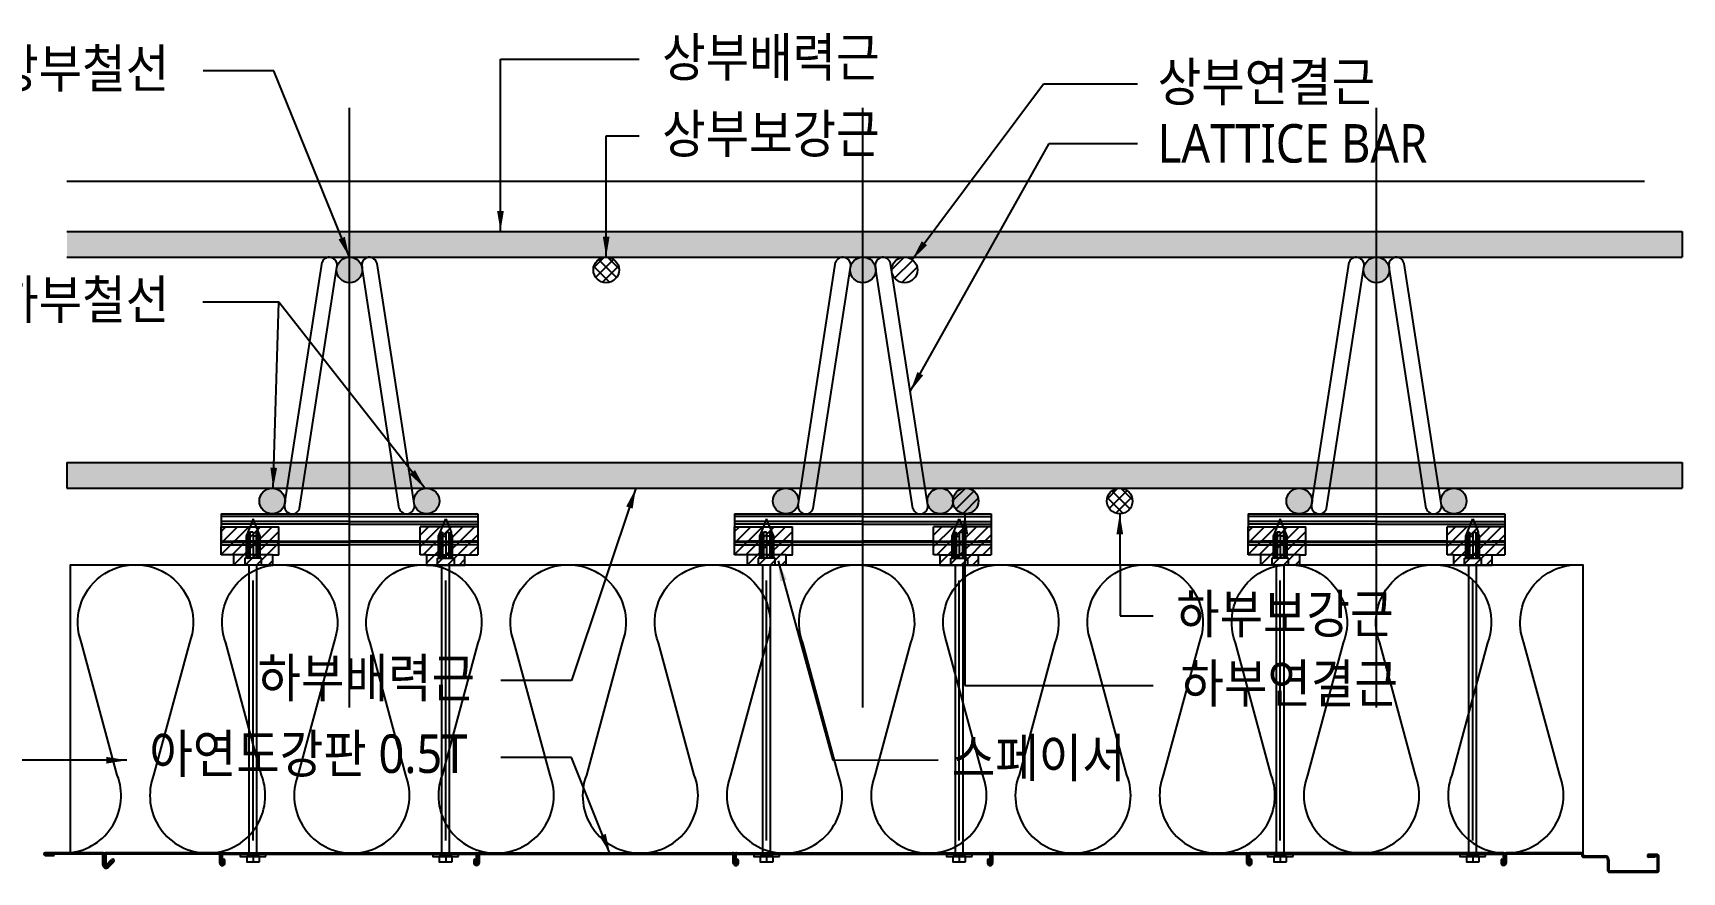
# Model space of a CAD drawing. Extents: x 10983 to 44623, y -18406 to 11294.
# Drawn here: x 12561 to 13974, y 2994 to 3713 of the extents above; entities that cross this region are included whole.
import ezdxf

# ---------------------------------------------------------------- set-up
doc = ezdxf.new("R2010")
doc.units = 0
doc.header["$LTSCALE"] = 100
doc.header["$MEASUREMENT"] = 0
doc.linetypes.add('CEN', pattern=[62, 60, -1, 0, -1])
doc.layers.get('0').update_dxf_attribs({"linetype": 'CONTINUOUS'})
for name, color, linetype in [('D-TEX3', 9, 'CONTINUOUS'), ('DECK-CEN', 1, 'CEN'), ('DECK-LATTICE', 7, 'CONTINUOUS'), ('DECK-MAIN BAR', 2, 'CONTINUOUS'), ('E2', 7, 'CONTINUOUS'), ('INSUL', 8, 'CONTINUOUS'), ('TG-DIM', 7, 'CONTINUOUS'), ('스페이서', 9, 'CONTINUOUS'), ('이름', 7, 'CONTINUOUS')]:
    doc.layers.add(name, color=color, linetype=linetype)
doc.styles.add('H', font='malgun.ttf', dxfattribs={"width": 0.9})
doc.styles.add('SY Panel', font='malgun.ttf')
doc.dimstyles.new('SY-SHAPE DIM', dxfattribs={"dimscale": 2.5, "dimtxt": 12, "dimasz": 7, "dimexe": 3, "dimexo": 3, "dimgap": 1.5, "dimtad": 1, "dimdec": 0, "dimlunit": 6, "dimtxsty": 'SY Panel', "dimcen": 2.5, "dimclrt": 4, "dimadec": 0, "dimazin": 0, "dimtfac": 1, "dimtdec": 0, "dimtix": 1, "dimtmove": 0, "dimatfit": 3, "dimfxl": 1, "dimarcsym": 0})

# ---------------------------------------------------------------- blocks, each defined once
blk = doc.blocks.new('TERA -INF')
at = {"layer": 'DECK-LATTICE', "true_color": 0xc7c8ca}
h = blk.add_hatch(color=9, dxfattribs=at)
h.dxf.hatch_style = 1
h.paths.add_polyline_path([(1090.50678, 3833.37185), (1090.50678, 3811.37185), (2474.3069, 3811.37185), (2474.3069, 3833.37185)])
h = blk.add_hatch(color=9, dxfattribs=at)
h.dxf.hatch_style = 1
h.paths.add_polyline_path([(2474.3069, 3635.35988), (2262.473, 3635.35988), (2265.87043, 3613.35988), (2474.3069, 3613.35988)])
h.paths.add_polyline_path([(2249.11752, 3635.35988), (2175.89615, 3635.35988), (2172.49855, 3613.35988), (2252.51514, 3613.35988)])
h.paths.add_polyline_path([(2162.54092, 3635.35988), (1822.473, 3635.35988), (1825.87043, 3613.35988), (2159.1434, 3613.35988)])
h.paths.add_polyline_path([(2175.89615, 3635.35988), (2162.54092, 3635.35988), (2159.1434, 3613.35988), (2172.49855, 3613.35988)])
h.paths.add_polyline_path([(2262.473, 3635.35988), (2249.11752, 3635.35988), (2252.51514, 3613.35988), (2265.87043, 3613.35988)])
h.paths.add_polyline_path([(1822.473, 3635.35988), (1809.11752, 3635.35988), (1812.51514, 3613.35988), (1825.87043, 3613.35988)])
h.paths.add_polyline_path([(1809.11752, 3635.35988), (1735.89615, 3635.35988), (1732.49855, 3613.35988), (1812.51514, 3613.35988)])
h.paths.add_polyline_path([(1735.89615, 3635.35988), (1722.54092, 3635.35988), (1719.1434, 3613.35988), (1732.49855, 3613.35988)])
h.paths.add_polyline_path([(1722.54092, 3635.35988), (1382.473, 3635.35988), (1385.87043, 3613.35988), (1719.1434, 3613.35988)])
h.paths.add_polyline_path([(1382.473, 3635.35988), (1369.11752, 3635.35988), (1372.51514, 3613.35988), (1385.87043, 3613.35988)])
h.paths.add_polyline_path([(1369.11752, 3635.35988), (1295.89615, 3635.35988), (1292.49855, 3613.35988), (1372.51514, 3613.35988)])
h.paths.add_polyline_path([(1295.89615, 3635.35988), (1282.54092, 3635.35988), (1279.1434, 3613.35988), (1292.49855, 3613.35988)])
h.paths.add_polyline_path([(1282.54092, 3635.35988), (1090.50678, 3635.35988), (1090.50678, 3613.35988), (1279.1434, 3613.35988)])
at = {"layer": 'DECK-MAIN BAR'}
h = blk.add_hatch(color=166, dxfattribs=at)
h.dxf.hatch_style = 1
h.paths.add_polyline_path([(1343.50685, 3800.35987, 1), (1321.50685, 3800.35987, 1)])
h.paths.add_polyline_path([(1783.50685, 3800.35987, 1), (1761.50685, 3800.35987, 1)])
h.paths.add_polyline_path([(2223.50685, 3800.35987, 1), (2201.50685, 3800.35987, 1)])
h = blk.add_hatch(dxfattribs=at)
h.set_pattern_fill('ANSI37', color=166, scale=2.2)
h.set_pattern_definition([(45, (-9341.8025, 1408.5886), (-4.939141, 4.939141), []), (135, (-9341.8025, 1408.5886), (-4.939141, -4.939141), [])])
h.paths.add_polyline_path([(1563.50683, 3800.37185, 1), (1541.50683, 3800.37185, 1)])
h = blk.add_hatch(dxfattribs=at)
h.set_pattern_fill('ANSI31', color=166, scale=2.2)
h.set_pattern_definition([(45, (-9341.8025, 1408.5886), (-4.939141, 4.939141), [])])
h.paths.add_polyline_path([(1819.11779, 3800.39151, 0.3968029019), (1808.77528, 3811.37185), (1807.4603, 3811.37185, 0.3968029019), (1797.11779, 3800.39151, 1)])
h = blk.add_hatch(color=14, dxfattribs=at)
h.dxf.hatch_style = 1
h.paths.add_polyline_path([(1277.33438, 3602.35988, 1), (1255.33438, 3602.35988, 1)])
h.paths.add_polyline_path([(1409.67939, 3602.35988, 1), (1387.67939, 3602.35988, 1)])
h.paths.add_polyline_path([(1717.33439, 3602.35988, 1), (1695.33439, 3602.35988, 1)])
h.paths.add_polyline_path([(1871.55204, 3602.47063, -0.9480009139), (1849.61465, 3601.29862, -0.9471476472), (1827.67939, 3602.4903, -0.9480009139), (1849.61678, 3603.66231, -0.9471476472)])
h.paths.add_polyline_path([(2157.33438, 3602.35988, 1), (2135.33438, 3602.35988, 1)])
h.paths.add_polyline_path([(2289.67939, 3602.35988, 1), (2267.67939, 3602.35988, 1)])
h = blk.add_hatch(dxfattribs=at)
h.set_pattern_fill('ANSI31', color=14, scale=2.2)
h.set_pattern_definition([(45, (-9289.368, 1210.668), (-4.939141, 4.939141), [])])
h.paths.add_polyline_path([(1871.55204, 3602.47063, 0.3968029019), (1861.20953, 3613.45096), (1859.89455, 3613.45096, 0.3968029019), (1849.55204, 3602.47063, 1)])
h = blk.add_hatch(dxfattribs=at)
h.set_pattern_fill('ANSI37', color=14, scale=2.2)
h.set_pattern_definition([(45, (-8901.8025, 1210.577), (-4.939141, 4.939141), []), (135, (-8901.8025, 1210.577), (-4.939141, -4.939141), [])])
h.paths.add_polyline_path([(2003.50684, 3602.35988, 1), (1981.50684, 3602.35988, 1)])
at = {"layer": '스페이서'}
h = blk.add_hatch(dxfattribs=at)
h.set_pattern_fill('ANSI31', color=256, scale=2.2)
h.set_pattern_definition([(45, (-1000.25, 4301.746), (-4.93914, 4.93914), [])])
h.paths.add_polyline_path([(1222.50685, 3580.35988), (1272.00685, 3580.35988), (1272.00685, 3556.15988), (1222.50685, 3556.15988)])
h.paths.add_polyline_path([(1233.50685, 3556.15988), (1266.50685, 3556.15988), (1266.50685, 3547.35988), (1233.50685, 3547.35988)])
h = blk.add_hatch(dxfattribs=at)
h.set_pattern_fill('ANSI31', color=256, scale=2.2)
h.set_pattern_definition([(45, (-1162.621, 4301.746), (-4.93914, 4.93914), [])])
h.paths.add_polyline_path([(1442.50685, 3580.35988), (1393.00685, 3580.35988), (1393.00685, 3556.15988), (1442.50685, 3556.15988)])
h.paths.add_polyline_path([(1431.50685, 3556.15988), (1398.50685, 3556.15988), (1398.50685, 3547.35988), (1431.50685, 3547.35988)])
h = blk.add_hatch(dxfattribs=at)
h.set_pattern_fill('ANSI31', color=256, scale=2.2)
h.set_pattern_definition([(45, (-560.25, 4301.746), (-4.93914, 4.93914), [])])
h.paths.add_polyline_path([(1662.50685, 3580.35988), (1712.00685, 3580.35988), (1712.00685, 3556.15988), (1662.50685, 3556.15988)])
h.paths.add_polyline_path([(1673.50685, 3556.15988), (1706.50685, 3556.15988), (1706.50685, 3547.35988), (1673.50685, 3547.35988)])
h = blk.add_hatch(dxfattribs=at)
h.set_pattern_fill('ANSI31', color=256, scale=2.2)
h.set_pattern_definition([(45, (-722.621, 4301.746), (-4.93914, 4.93914), [])])
h.paths.add_polyline_path([(1882.50685, 3580.35988), (1833.00685, 3580.35988), (1833.00685, 3556.15988), (1882.50685, 3556.15988)])
h.paths.add_polyline_path([(1871.50685, 3556.15988), (1838.50685, 3556.15988), (1838.50685, 3547.35988), (1871.50685, 3547.35988)])
h = blk.add_hatch(dxfattribs=at)
h.set_pattern_fill('ANSI31', color=256, scale=2.2)
h.set_pattern_definition([(45, (-120.25, 4301.746), (-4.93914, 4.93914), [])])
h.paths.add_polyline_path([(2102.50685, 3580.35988), (2152.00685, 3580.35988), (2152.00685, 3556.15988), (2102.50685, 3556.15988)])
h.paths.add_polyline_path([(2113.50685, 3556.15988), (2146.50685, 3556.15988), (2146.50685, 3547.35988), (2113.50685, 3547.35988)])
h = blk.add_hatch(dxfattribs=at)
h.set_pattern_fill('ANSI31', color=256, scale=2.2)
h.set_pattern_definition([(45, (-282.621, 4301.746), (-4.93914, 4.93914), [])])
h.paths.add_polyline_path([(2322.50685, 3580.35988), (2273.00685, 3580.35988), (2273.00685, 3556.15988), (2322.50685, 3556.15988)])
h.paths.add_polyline_path([(2311.50685, 3556.15988), (2278.50685, 3556.15988), (2278.50685, 3547.35988), (2311.50685, 3547.35988)])
for p, q in [((1090.50678, 3876.25988), (2442.07697, 3876.25988)), ((1121.08683, 3301.00997), (1071.80678, 3301.00997)), ((1071.80678, 3298.80998), (1079.50682, 3298.80998)), ((1071.80729, 3299.90996), (1079.50732, 3299.90996)), ((1079.50682, 3298.80998), (1079.50682, 3299.90996)), ((1121.08683, 3299.90996), (1079.50682, 3299.90996)), ((1121.30678, 3290.35884), (1121.30678, 3299.68996)), ((1122.40681, 3290.35884), (1122.40681, 3299.68996)), ((1122.62686, 3299.68996), (1122.62686, 3290.66998)), ((1123.72679, 3299.68996), (1123.72679, 3290.66998)), ((1220.85685, 3301.00997), (1123.94684, 3301.00997)), ((1220.85685, 3299.90996), (1123.94684, 3299.90996)), ((1124.10233, 3290.51441), (1128.71134, 3295.12336)), ((1124.8802, 3289.73659), (1129.48911, 3294.34554)), ((1125.0358, 3289.26991), (1129.80029, 3294.0344)), ((1125.81357, 3288.49209), (1130.57806, 3293.25659)), ((1221.40681, 3292.20998), (1221.40681, 3299.35997)), ((1222.50685, 3292.20998), (1222.50685, 3299.35997)), ((1223.60678, 3299.35997), (1223.60678, 3294.40997)), ((1223.60678, 3292.20998), (1223.60678, 3294.40997)), ((1224.15685, 3301.00997), (1440.85681, 3301.00997)), ((1224.15685, 3299.90996), (1440.85681, 3299.90996)), ((1224.70681, 3292.20998), (1224.70681, 3294.40997)), ((1225.80685, 3292.20998), (1225.80685, 3294.40997)), ((1439.20681, 3294.40994), (1439.20681, 3292.20998)), ((1440.30685, 3294.40994), (1440.30685, 3292.20998)), ((1441.40678, 3294.40997), (1441.40678, 3299.35997)), ((1441.40678, 3294.40994), (1441.40678, 3292.20998)), ((1442.50681, 3292.20998), (1442.50681, 3299.35997)), ((1443.60685, 3299.35997), (1443.60685, 3292.20998)), ((1444.15681, 3301.00997), (1660.85688, 3301.00997)), ((1444.15681, 3299.90996), (1660.85688, 3299.90996)), ((1661.40685, 3292.20998), (1661.40685, 3299.35997)), ((1662.50688, 3292.20998), (1662.50688, 3299.35997)), ((1663.60681, 3299.35997), (1663.60681, 3294.40997)), ((1663.60681, 3292.20998), (1663.60681, 3294.40997)), ((1664.15688, 3301.00997), (1880.85684, 3301.00997)), ((1664.15688, 3299.90996), (1880.85684, 3299.90996)), ((1664.70685, 3292.20998), (1664.70685, 3294.40997)), ((1665.80688, 3292.20998), (1665.80688, 3294.40997)), ((1879.20684, 3294.40997), (1879.20684, 3292.20998)), ((1880.30683, 3294.40997), (1880.30683, 3292.20998)), ((1881.40681, 3294.40997), (1881.40681, 3299.35997)), ((1881.40681, 3294.40997), (1881.40681, 3292.20998)), ((1882.50684, 3292.20998), (1882.50684, 3299.35997)), ((1883.60683, 3299.35997), (1883.60683, 3292.20998)), ((1884.15684, 3301.00997), (2100.85686, 3301.00997)), ((1884.15684, 3299.90996), (2100.85686, 3299.90996)), ((2101.40683, 3292.20998), (2101.40683, 3299.35997)), ((2102.50686, 3292.20998), (2102.50686, 3299.35997)), ((2103.60684, 3299.35997), (2103.60684, 3294.40997)), ((2103.60684, 3292.20998), (2103.60684, 3294.40997)), ((2320.85685, 3301.00997), (2104.15686, 3301.00997)), ((2104.15686, 3299.90996), (2320.85685, 3299.90996)), ((2104.70683, 3292.20998), (2104.70683, 3294.40997)), ((2105.80686, 3292.20998), (2105.80686, 3294.40997)), ((2319.20685, 3294.40997), (2319.20685, 3292.20998)), ((2320.30683, 3294.40997), (2320.30683, 3292.20998)), ((2321.40684, 3294.40997), (2321.40684, 3299.35997)), ((2321.40684, 3294.40997), (2321.40684, 3292.20998)), ((2322.50685, 3292.20998), (2322.50685, 3299.35997)), ((2323.60683, 3299.35997), (2323.60683, 3292.20998)), ((2388.2869, 3301.00997), (2324.15685, 3301.00997)), ((2388.28731, 3299.90996), (2324.15685, 3299.90996)), ((2388.50685, 3299.68996), (2388.50685, 3298.58998)), ((2389.60686, 3299.68996), (2389.60686, 3298.58998)), ((2389.8268, 3298.36996), (2408.30685, 3298.36996)), ((2389.8268, 3297.26998), (2408.30685, 3297.26998)), ((2410.50684, 3295.06996), (2410.50684, 3285.82998)), ((2411.60685, 3295.06996), (2411.60685, 3285.82998)), ((2453.18691, 3299.46997), (2445.70684, 3299.46997)), ((2451.20685, 3298.36996), (2445.70684, 3298.36996)), ((2451.20685, 3297.26998), (2445.70684, 3297.26998)), ((2451.20685, 3298.36996), (2451.20685, 3297.26998)), ((2453.18691, 3298.36996), (2451.20685, 3298.36996)), ((2453.40685, 3285.82998), (2453.40685, 3298.14996)), ((2454.50685, 3285.82998), (2454.50685, 3298.14996)), ((2411.8268, 3285.60998), (2453.18691, 3285.60998)), ((2411.8268, 3284.50997), (2453.18691, 3284.50997))]:
    blk.add_line(p, q)
at = {"linetype": 'ByBlock'}
for p, q in [((1246.70685, 3299.90996), (1246.70685, 3547.35988)), ((1253.30685, 3299.90996), (1253.30685, 3547.35988)), ((1411.70685, 3299.90996), (1411.70685, 3547.35988)), ((1418.30685, 3299.90996), (1418.30685, 3547.35988)), ((1686.70685, 3299.90996), (1686.70685, 3547.35988)), ((1693.30685, 3299.90996), (1693.30685, 3547.35988)), ((1851.70685, 3299.90996), (1851.70685, 3547.35988)), ((1858.30685, 3299.90996), (1858.30685, 3547.35988)), ((2126.70685, 3299.90996), (2126.70685, 3547.35988)), ((2133.30685, 3299.90996), (2133.30685, 3547.35988)), ((2291.70685, 3299.90996), (2291.70685, 3547.35988)), ((2298.30685, 3299.90996), (2298.30685, 3547.35988)), ((1246.70685, 3301.00996), (1246.70685, 3534.15988)), ((1253.30685, 3301.00996), (1253.30685, 3534.15988)), ((1411.70685, 3301.00996), (1411.70685, 3534.15988)), ((1418.30685, 3301.00996), (1418.30685, 3534.15988)), ((1686.70685, 3301.00996), (1686.70685, 3534.15988)), ((1693.30685, 3301.00996), (1693.30685, 3534.15988)), ((1851.70685, 3301.00996), (1851.70685, 3534.15988)), ((1858.30685, 3301.00996), (1858.30685, 3534.15988)), ((2126.70685, 3301.00996), (2126.70685, 3534.15988)), ((2133.30685, 3301.00996), (2133.30685, 3534.15988)), ((2291.70685, 3301.00996), (2291.70685, 3534.15988)), ((2298.30685, 3301.00996), (2298.30685, 3534.15988))]:
    blk.add_line(p, q, dxfattribs=at)
for centre, radius, start, end in [((1071.80678, 3299.90996), 1.1, 89.9999975, 269.99999567), ((1121.08683, 3299.68996), 0.22, 0.00000501, 89.9999975), ((1121.08683, 3299.68996), 1.32, 359.99999499, 89.9999975), ((1123.94684, 3299.68996), 1.32, 89.9999975, 180), ((1123.94684, 3299.68996), 0.22, 89.9999975, 180), ((1129.6447, 3294.18997), 1.32, 315.00000034, 134.99999875), ((1129.6447, 3294.18997), 0.22, 315.00000034, 134.99999875), ((1220.85685, 3299.35997), 1.65, 0.00000865, 89.9999975), ((1220.85685, 3299.35997), 0.55, 0.00000865, 89.9999975), ((1223.60678, 3292.20998), 2.2, 180, 359.99999499), ((1223.60678, 3292.20998), 1.1, 180, 0.00000865), ((1224.15685, 3299.35997), 1.65, 89.9999975, 180), ((1224.70681, 3294.40997), 1.1, 0.00000501, 180), ((1224.15685, 3299.35997), 0.55, 89.9999975, 180), ((1441.40678, 3292.20998), 2.2, 180, 0.00000501), ((1440.30685, 3294.40997), 1.1, 0.00000501, 180), ((1441.40678, 3292.20998), 1.1, 180.00001002, 0.00000865), ((1440.85681, 3299.35997), 1.65, 0.00000865, 89.9999975), ((1440.85681, 3299.35997), 0.55, 0.00000865, 89.9999975), ((1444.15681, 3299.35997), 1.65, 89.9999975, 180), ((1444.15681, 3299.35997), 0.55, 89.9999975, 180), ((1660.85688, 3299.35997), 1.65, 0.00000865, 89.9999975), ((1660.85688, 3299.35997), 0.55, 0.00000865, 89.9999975), ((1663.60681, 3292.20998), 2.2, 180, 359.99999499), ((1663.60681, 3292.20998), 1.1, 180, 0.00000865), ((1664.15688, 3299.35997), 1.65, 89.9999975, 180), ((1664.70685, 3294.40997), 1.1, 359.99999499, 180), ((1664.15688, 3299.35997), 0.55, 89.9999975, 180), ((1881.40681, 3292.20998), 2.2, 180, 359.99999499), ((1880.30683, 3294.40997), 1.1, 359.99999499, 180), ((1881.40681, 3292.20998), 1.1, 180.00001002, 0.00000865), ((1880.85684, 3299.35997), 1.65, 0.00000865, 89.9999975), ((1880.85684, 3299.35997), 0.55, 0.00000865, 89.9999975), ((1884.15684, 3299.35997), 1.65, 89.9999975, 180), ((1884.15684, 3299.35997), 0.55, 89.9999975, 180), ((2100.85686, 3299.35997), 1.65, 0.00000865, 89.9999975), ((2100.85686, 3299.35997), 0.55, 0.00000501, 89.9999975), ((2103.60684, 3292.20998), 2.2, 180, 0.00000501), ((2103.60684, 3292.20998), 1.1, 180, 0.00000865), ((2104.15686, 3299.35997), 1.65, 89.9999975, 180), ((2104.70683, 3294.40997), 1.1, 0.00000501, 180), ((2104.15686, 3299.35997), 0.55, 89.9999975, 180), ((2320.30683, 3294.40997), 1.1, 359.99999499, 180), ((2321.40684, 3292.20998), 2.2, 180, 0.00000501), ((2321.40684, 3292.20998), 1.1, 180, 0.00000865), ((2320.85685, 3299.35997), 1.65, 0.00000865, 89.9999975), ((2320.85685, 3299.35997), 0.55, 0.00000865, 89.9999975), ((2324.15685, 3299.35997), 1.65, 89.9999975, 180), ((2324.15685, 3299.35997), 0.55, 89.9999975, 180), ((2388.2869, 3299.68996), 1.32, 0.00000501, 89.9999975), ((2388.2869, 3299.68996), 0.22, 0.00000501, 89.9999975), ((2389.8268, 3298.58998), 1.32, 180, 270.0000025), ((2389.8268, 3298.58998), 0.22, 180, 270.0000025), ((2408.30685, 3295.06996), 3.3, 0.00000501, 89.9999975), ((2408.30685, 3295.06996), 2.2, 0.00000501, 89.9999975), ((2445.70684, 3298.36996), 1.1, 89.9999975, 270.0000025), ((2453.18691, 3298.14996), 1.32, 0.00000501, 89.9999975), ((2453.18691, 3298.14996), 0.22, 0.00000501, 89.9999975), ((1123.94684, 3290.35884), 2.64, 180, 315.00000034), ((1123.94684, 3290.35884), 1.54, 180, 315.00000034), ((1123.94684, 3290.66998), 1.32, 180, 315.00000034), ((1123.94684, 3290.66998), 0.22, 180, 315.00000034), ((2411.8268, 3285.82998), 1.32, 180, 270.0000025), ((2411.8268, 3285.82998), 0.22, 180, 270.0000025), ((2453.18691, 3285.82998), 1.32, 270.0000025, 0.00000501), ((2453.18691, 3285.82998), 0.22, 270.0000025, 0.00000501)]:
    blk.add_arc(centre, radius, start, end)
at = {"layer": 'DECK-CEN', "color": 252, "ltscale": 0.5, "true_color": 0x939598}
for p, q in [((1332.50685, 3425.49201), (1332.50685, 3939.2401)), ((1772.50685, 3425.49201), (1772.50685, 3939.2401)), ((2212.50685, 3425.49201), (2212.50685, 3939.2401))]:
    blk.add_line(p, q, dxfattribs=at)
at = {"layer": 'DECK-CEN', "ltscale": 0.5}
for p, q in [((1250.00685, 3311.45584), (1250.00685, 3534.15988)), ((1415.00685, 3311.45584), (1415.00685, 3534.15988)), ((1690.00685, 3311.45584), (1690.00685, 3534.15988)), ((1855.00685, 3311.45584), (1855.00685, 3534.15988)), ((2130.00685, 3311.45584), (2130.00685, 3534.15988)), ((2295.00685, 3311.45584), (2295.00685, 3534.15988)), ((1250.00685, 3311.45584), (1250.00685, 3532.06042)), ((1415.00685, 3311.45584), (1415.00685, 3532.06042)), ((1690.00685, 3311.45584), (1690.00685, 3532.06042)), ((1855.00685, 3311.45584), (1855.00685, 3532.06042)), ((2130.00685, 3311.45584), (2130.00685, 3532.06042)), ((2295.00685, 3311.45584), (2295.00685, 3532.06042))]:
    blk.add_line(p, q, dxfattribs=at)
at = {"layer": 'DECK-LATTICE'}
for p, q in [((1090.50678, 3833.37185), (2474.3069, 3833.37185)), ((2474.3069, 3833.37185), (2474.3069, 3811.37185)), ((1090.50678, 3811.37185), (2474.3069, 3811.37185)), ((1090.50678, 3635.35988), (2474.3069, 3635.35988)), ((1090.50678, 3635.35988), (1090.50678, 3613.35988)), ((2474.3069, 3635.35988), (2474.3069, 3613.35988)), ((1090.50678, 3613.35988), (2474.3069, 3613.35988))]:
    blk.add_line(p, q, dxfattribs=at)
at = {"layer": 'DECK-LATTICE', "ltscale": 0.5}
for p, q in [((1276.86214, 3598.58804), (1309.06452, 3807.10833)), ((1289.82018, 3596.01706), (1321.98491, 3804.28853)), ((1375.19351, 3596.01713), (1342.99225, 3804.52404)), ((1388.1515, 3598.58882), (1356.13645, 3805.90179)), ((1716.86216, 3598.58814), (1749.06452, 3807.10833)), ((1729.82018, 3596.01702), (1761.98491, 3804.28853)), ((1815.19351, 3596.01713), (1782.99225, 3804.52404)), ((1828.15151, 3598.58872), (1796.13645, 3805.90179)), ((2156.86214, 3598.58804), (2189.06452, 3807.10833)), ((2169.82018, 3596.01706), (2201.98491, 3804.28853)), ((2255.19351, 3596.01713), (2222.99225, 3804.52404)), ((2268.1515, 3598.58882), (2236.13645, 3805.90179))]:
    blk.add_line(p, q, dxfattribs=at)
for centre, radius, start, end in [((1315.27071, 3804.53459), 6.7187, 357.90113202, 157.47602084), ((1349.63614, 3804.52808), 6.64389, 11.93278211, 180.03478731), ((1755.27071, 3804.53459), 6.7187, 357.90113202, 157.47602084), ((1789.63614, 3804.52808), 6.64389, 11.93278211, 180.03478731), ((2195.27071, 3804.53459), 6.7187, 357.90113202, 157.47602084), ((2229.63614, 3804.52808), 6.64389, 11.93278211, 180.03478731), ((1283.48029, 3598.00376), 6.64389, 174.94803384, 342.60142599), ((1381.53342, 3598.00376), 6.64389, 197.39857401, 5.05196616), ((1723.4803, 3598.00376), 6.64389, 174.94803384, 342.60142599), ((1821.53343, 3598.00376), 6.64389, 197.39857401, 5.05196616), ((2163.48029, 3598.00376), 6.64389, 174.94803384, 342.60142599), ((2261.53342, 3598.00376), 6.64389, 197.39857401, 5.05196616)]:
    blk.add_arc(centre, radius, start, end, dxfattribs=at)
at = {"layer": 'DECK-MAIN BAR', "color": 166, "ltscale": 0.5}
for centre in [(1332.50685, 3800.35987), (1772.50685, 3800.35987), (2212.50685, 3800.35987)]:
    blk.add_circle(centre, 11, dxfattribs=at)
at = {"layer": 'DECK-MAIN BAR', "color": 166}
for centre in [(1552.50683, 3800.37185), (1808.11779, 3800.39151)]:
    blk.add_circle(centre, 11, dxfattribs=at)
at = {"layer": 'DECK-MAIN BAR', "color": 14, "ltscale": 0.5}
for centre in [(1266.33438, 3602.35988), (1398.67939, 3602.35988), (1706.33439, 3602.35988), (1838.67939, 3602.4903), (2146.33438, 3602.35988), (2278.67939, 3602.35988)]:
    blk.add_circle(centre, 11, dxfattribs=at)
at = {"layer": 'DECK-MAIN BAR', "color": 14}
for centre in [(1860.55204, 3602.47063), (1992.50684, 3602.35988)]:
    blk.add_circle(centre, 11, dxfattribs=at)
at = {"layer": 'E2', "linetype": 'ByBlock'}
for p, q in [((1250.00685, 3297.70996), (1250.00685, 3293.30996)), ((1250.00685, 3297.70996), (1250.00685, 3293.30996)), ((1415.00685, 3297.70996), (1415.00685, 3293.30996)), ((1415.00685, 3297.70996), (1415.00685, 3293.30996)), ((1690.00685, 3297.70996), (1690.00685, 3293.30996)), ((1690.00685, 3297.70996), (1690.00685, 3293.30996)), ((1855.00685, 3297.70996), (1855.00685, 3293.30996)), ((1855.00685, 3297.70996), (1855.00685, 3293.30996)), ((2130.00685, 3297.70996), (2130.00685, 3293.30996)), ((2130.00685, 3297.70996), (2130.00685, 3293.30996)), ((2295.00685, 3297.70996), (2295.00685, 3293.30996)), ((2295.00685, 3297.70996), (2295.00685, 3293.30996))]:
    blk.add_line(p, q, dxfattribs=at)
for points in [[(1261.00685, 3297.70996), (1261.00685, 3299.90996), (1239.00685, 3299.90996), (1239.00685, 3297.70996)], [(1261.00685, 3297.70996), (1261.00685, 3299.90996), (1239.00685, 3299.90996), (1239.00685, 3297.70996)], [(1255.50685, 3293.30996), (1255.50685, 3297.70996), (1244.50685, 3297.70996), (1244.50685, 3293.30996)], [(1255.50685, 3293.30996), (1255.50685, 3297.70996), (1244.50685, 3297.70996), (1244.50685, 3293.30996)], [(1426.00685, 3297.70996), (1426.00685, 3299.90996), (1404.00685, 3299.90996), (1404.00685, 3297.70996)], [(1426.00685, 3297.70996), (1426.00685, 3299.90996), (1404.00685, 3299.90996), (1404.00685, 3297.70996)], [(1420.50685, 3293.30996), (1420.50685, 3297.70996), (1409.50685, 3297.70996), (1409.50685, 3293.30996)], [(1420.50685, 3293.30996), (1420.50685, 3297.70996), (1409.50685, 3297.70996), (1409.50685, 3293.30996)], [(1701.00685, 3297.70996), (1701.00685, 3299.90996), (1679.00685, 3299.90996), (1679.00685, 3297.70996)], [(1701.00685, 3297.70996), (1701.00685, 3299.90996), (1679.00685, 3299.90996), (1679.00685, 3297.70996)], [(1695.50685, 3293.30996), (1695.50685, 3297.70996), (1684.50685, 3297.70996), (1684.50685, 3293.30996)], [(1695.50685, 3293.30996), (1695.50685, 3297.70996), (1684.50685, 3297.70996), (1684.50685, 3293.30996)], [(1866.00685, 3297.70996), (1866.00685, 3299.90996), (1844.00685, 3299.90996), (1844.00685, 3297.70996)], [(1866.00685, 3297.70996), (1866.00685, 3299.90996), (1844.00685, 3299.90996), (1844.00685, 3297.70996)], [(1860.50685, 3293.30996), (1860.50685, 3297.70996), (1849.50685, 3297.70996), (1849.50685, 3293.30996)], [(1860.50685, 3293.30996), (1860.50685, 3297.70996), (1849.50685, 3297.70996), (1849.50685, 3293.30996)], [(2141.00685, 3297.70996), (2141.00685, 3299.90996), (2119.00685, 3299.90996), (2119.00685, 3297.70996)], [(2141.00685, 3297.70996), (2141.00685, 3299.90996), (2119.00685, 3299.90996), (2119.00685, 3297.70996)], [(2135.50685, 3293.30996), (2135.50685, 3297.70996), (2124.50685, 3297.70996), (2124.50685, 3293.30996)], [(2135.50685, 3293.30996), (2135.50685, 3297.70996), (2124.50685, 3297.70996), (2124.50685, 3293.30996)], [(2306.00685, 3297.70996), (2306.00685, 3299.90996), (2284.00685, 3299.90996), (2284.00685, 3297.70996)], [(2306.00685, 3297.70996), (2306.00685, 3299.90996), (2284.00685, 3299.90996), (2284.00685, 3297.70996)], [(2300.50685, 3293.30996), (2300.50685, 3297.70996), (2289.50685, 3297.70996), (2289.50685, 3293.30996)], [(2300.50685, 3293.30996), (2300.50685, 3297.70996), (2289.50685, 3297.70996), (2289.50685, 3293.30996)]]:
    blk.add_lwpolyline(points, close=True, dxfattribs=at)
at = {"layer": 'INSUL'}
blk.add_lwpolyline([(1093.32017, 3301.00997, 0.4871714416), (1133.62233, 3367.63764), (1102.97283, 3480.84305, -1.449197861), (1195.41568, 3480.84305), (1164.76618, 3367.63764, 0.5248556558), (1210.9876, 3300.65365, 0.5248556558), (1257.20902, 3367.63764), (1226.55953, 3480.84305, -1.449197861), (1319.00237, 3480.84305), (1288.35287, 3367.63764, 0.5248556558), (1334.57429, 3300.65365, 0.5248556558), (1380.79572, 3367.63764), (1350.14622, 3480.84305, -1.449197861), (1442.58906, 3480.84305), (1411.93956, 3367.63764, 0.5248556558), (1458.16098, 3300.65365, 0.5248556558), (1504.38241, 3367.63764), (1473.73291, 3480.84305, -1.449197861), (1566.17575, 3480.84305), (1535.52625, 3367.63764, 0.5248556558), (1581.74767, 3300.65365, 0.5248556558), (1627.9691, 3367.63764), (1597.3196, 3480.84305, -1.449197861), (1689.76244, 3480.84305), (1659.11294, 3367.63764, 0.5248556558), (1705.33436, 3300.65365, 0.5248556558), (1751.55579, 3367.63764), (1720.90629, 3480.84305, -1.449197861), (1813.34913, 3480.84305), (1782.69963, 3367.63764, 0.5248556558), (1828.92106, 3300.65365, 0.5248556558), (1875.14248, 3367.63764), (1844.49298, 3480.84305, -1.449197861), (1936.93582, 3480.84305), (1906.28632, 3367.63764, 0.5248556558), (1952.50775, 3300.65365, 0.5248556558), (1998.72917, 3367.63764), (1968.07967, 3480.84305, -1.449197861), (2060.52251, 3480.84305), (2029.87301, 3367.63764, 0.5248556558), (2076.09444, 3300.65365, 0.5248556558), (2122.31586, 3367.63764), (2091.66636, 3480.84305, -1.449197861), (2184.1092, 3480.84305), (2153.4597, 3367.63764, 0.5248556558), (2199.68113, 3300.65365, 0.5248556558), (2245.90255, 3367.63764), (2215.25305, 3480.84305, -1.449197861), (2307.69589, 3480.84305), (2277.0464, 3367.63764, 0.5248556558), (2323.26782, 3300.65365, 0.5248556558), (2369.48924, 3367.63764), (2338.83974, 3480.84305, -0.5546587595), (2389.60686, 3547.61761, -0.5546587595)], format="xyb", dxfattribs=at)
blk.add_lwpolyline([(1093.32017, 3301.00997), (2389.60686, 3301.00997), (2389.60686, 3547.35988), (1093.32017, 3547.35988)], close=True, dxfattribs=at)
at = {"layer": '스페이서'}
for p, q in [((1222.50685, 3591.35988), (1222.50685, 3564.95988)), ((1222.50685, 3591.35988), (1442.50685, 3591.35988)), ((1332.50685, 3589.15988), (1222.50685, 3589.15988)), ((1332.50685, 3589.15988), (1442.50685, 3589.15988)), ((1442.50685, 3591.35988), (1442.50685, 3556.15988)), ((1662.50685, 3591.35987), (1662.50685, 3564.95988)), ((1662.50685, 3591.35987), (1882.50685, 3591.35987)), ((1772.50685, 3589.15988), (1662.50685, 3589.15988)), ((1772.50685, 3589.15988), (1882.50685, 3589.15988)), ((1882.50685, 3591.35987), (1882.50685, 3556.15988)), ((2102.50685, 3591.35988), (2102.50685, 3564.95988)), ((2102.50685, 3591.35988), (2322.50685, 3591.35988)), ((2212.50685, 3589.15988), (2102.50685, 3589.15988)), ((2212.50685, 3589.15988), (2322.50685, 3589.15988)), ((2322.50685, 3591.35988), (2322.50685, 3556.15988)), ((1332.50685, 3584.75988), (1222.50685, 3584.75988)), ((1332.50685, 3582.55988), (1222.50685, 3582.55988)), ((1222.50685, 3580.35988), (1272.00685, 3580.35988)), ((1222.50685, 3556.15988), (1222.50685, 3580.35988)), ((1244.25296, 3572.35389), (1245.61297, 3575.80622)), ((1250.00685, 3586.95988), (1245.38685, 3575.80622)), ((1245.38685, 3575.80622), (1245.38685, 3553.29988)), ((1245.38685, 3575.80622), (1245.61297, 3575.80622)), ((1245.61297, 3575.80622), (1245.61297, 3553.29988)), ((1247.29129, 3575.80622), (1246.45075, 3572.35389)), ((1250.00685, 3575.80622), (1247.29129, 3575.80622)), ((1247.29129, 3575.80622), (1247.29129, 3553.29988)), ((1256.05685, 3572.35389), (1250.00685, 3586.95988)), ((1250.00685, 3575.80622), (1250.00685, 3553.29988)), ((1254.40074, 3575.80622), (1252.72242, 3575.80622)), ((1252.72242, 3575.80622), (1252.72242, 3553.29988)), ((1252.72242, 3575.80622), (1253.56296, 3572.35389)), ((1255.76075, 3572.35389), (1254.40074, 3575.80622)), ((1254.40074, 3575.80622), (1254.40074, 3553.29988)), ((1272.00685, 3579.06307), (1272.00685, 3580.35988)), ((1272.00685, 3556.15988), (1272.00685, 3579.06308)), ((1332.50685, 3584.75988), (1442.50685, 3584.75988)), ((1332.50685, 3582.55988), (1442.50685, 3582.55988)), ((1442.50685, 3580.35988), (1393.00685, 3580.35988)), ((1393.00685, 3579.06307), (1393.00685, 3580.35988)), ((1393.00685, 3556.15988), (1393.00685, 3579.06308)), ((1408.95685, 3572.35389), (1415.00685, 3586.95988)), ((1409.25296, 3572.35389), (1410.61297, 3575.80622)), ((1410.61297, 3575.80622), (1412.29129, 3575.80622)), ((1410.61297, 3575.80622), (1410.61297, 3553.29988)), ((1412.29129, 3575.80622), (1411.45075, 3572.35389)), ((1412.29129, 3575.80622), (1412.29129, 3553.29988)), ((1415.00685, 3586.95988), (1419.62685, 3575.80622)), ((1415.00685, 3575.80622), (1417.72242, 3575.80622)), ((1415.00685, 3575.80622), (1415.00685, 3553.29988)), ((1417.72242, 3575.80622), (1418.56296, 3572.35389)), ((1417.72242, 3575.80622), (1417.72242, 3553.29988)), ((1419.62685, 3575.80622), (1419.40074, 3575.80622)), ((1419.40074, 3575.80622), (1419.40074, 3553.29988)), ((1420.76075, 3572.35389), (1419.40074, 3575.80622)), ((1419.62685, 3575.80622), (1419.62685, 3553.29988)), ((1772.50685, 3584.75987), (1662.50685, 3584.75987)), ((1772.50685, 3582.55987), (1662.50685, 3582.55987)), ((1662.50685, 3580.35988), (1712.00685, 3580.35988)), ((1662.50685, 3556.15988), (1662.50685, 3580.35988)), ((1684.25296, 3572.35389), (1685.61297, 3575.80621)), ((1690.00685, 3586.95988), (1685.38685, 3575.80621)), ((1685.38685, 3575.80621), (1685.38685, 3553.29988)), ((1685.38685, 3575.80621), (1685.61297, 3575.80621)), ((1685.61297, 3575.80621), (1685.61297, 3553.29988)), ((1687.29129, 3575.80621), (1686.45075, 3572.35389)), ((1690.00685, 3575.80621), (1687.29129, 3575.80621)), ((1687.29129, 3575.80621), (1687.29129, 3553.29988)), ((1696.05685, 3572.35389), (1690.00685, 3586.95988)), ((1690.00685, 3575.80621), (1690.00685, 3553.29988)), ((1694.40074, 3575.80621), (1692.72242, 3575.80621)), ((1692.72242, 3575.80621), (1692.72242, 3553.29988)), ((1692.72242, 3575.80621), (1693.56296, 3572.35389)), ((1695.76075, 3572.35389), (1694.40074, 3575.80621)), ((1694.40074, 3575.80621), (1694.40074, 3553.29988)), ((1712.00685, 3579.06307), (1712.00685, 3580.35988)), ((1712.00685, 3556.15988), (1712.00685, 3579.06308)), ((1772.50685, 3584.75987), (1882.50685, 3584.75987)), ((1772.50685, 3582.55987), (1882.50685, 3582.55987)), ((1882.50685, 3580.35988), (1833.00685, 3580.35988)), ((1833.00685, 3579.06307), (1833.00685, 3580.35988)), ((1833.00685, 3556.15988), (1833.00685, 3579.06308)), ((1848.95685, 3572.35389), (1855.00685, 3586.95988)), ((1849.25296, 3572.35389), (1850.61297, 3575.80621)), ((1850.61297, 3575.80621), (1852.29129, 3575.80621)), ((1850.61297, 3575.80621), (1850.61297, 3553.29988)), ((1852.29129, 3575.80621), (1851.45075, 3572.35389)), ((1852.29129, 3575.80621), (1852.29129, 3553.29988)), ((1855.00685, 3586.95988), (1859.62685, 3575.80621)), ((1855.00685, 3575.80621), (1857.72242, 3575.80621)), ((1855.00685, 3575.80621), (1855.00685, 3553.29988)), ((1857.72242, 3575.80621), (1858.56296, 3572.35389)), ((1857.72242, 3575.80621), (1857.72242, 3553.29988)), ((1859.62685, 3575.80621), (1859.40074, 3575.80621)), ((1859.40074, 3575.80621), (1859.40074, 3553.29988)), ((1860.76075, 3572.35389), (1859.40074, 3575.80621)), ((1859.62685, 3575.80621), (1859.62685, 3553.29988)), ((2212.50685, 3584.75988), (2102.50685, 3584.75988)), ((2212.50685, 3582.55988), (2102.50685, 3582.55988)), ((2102.50685, 3580.35988), (2152.00685, 3580.35988)), ((2102.50685, 3556.15988), (2102.50685, 3580.35988)), ((2124.25296, 3572.35389), (2125.61297, 3575.80622)), ((2130.00685, 3586.95988), (2125.38685, 3575.80622)), ((2125.38685, 3575.80622), (2125.38685, 3553.29988)), ((2125.38685, 3575.80622), (2125.61297, 3575.80622)), ((2125.61297, 3575.80622), (2125.61297, 3553.29988)), ((2127.29129, 3575.80622), (2126.45075, 3572.35389)), ((2130.00685, 3575.80622), (2127.29129, 3575.80622)), ((2127.29129, 3575.80622), (2127.29129, 3553.29988)), ((2136.05685, 3572.35389), (2130.00685, 3586.95988)), ((2130.00685, 3575.80622), (2130.00685, 3553.29988)), ((2134.40074, 3575.80622), (2132.72242, 3575.80622)), ((2132.72242, 3575.80622), (2132.72242, 3553.29988)), ((2132.72242, 3575.80622), (2133.56296, 3572.35389)), ((2135.76075, 3572.35389), (2134.40074, 3575.80622)), ((2134.40074, 3575.80622), (2134.40074, 3553.29988)), ((2152.00685, 3579.06307), (2152.00685, 3580.35988)), ((2152.00685, 3556.15988), (2152.00685, 3579.06308)), ((2212.50685, 3584.75988), (2322.50685, 3584.75988)), ((2212.50685, 3582.55988), (2322.50685, 3582.55988)), ((2322.50685, 3580.35988), (2273.00685, 3580.35988)), ((2273.00685, 3579.06307), (2273.00685, 3580.35988)), ((2273.00685, 3556.15988), (2273.00685, 3579.06308)), ((2288.95685, 3572.35389), (2295.00685, 3586.95988)), ((2289.25296, 3572.35389), (2290.61297, 3575.80622)), ((2290.61297, 3575.80622), (2292.29129, 3575.80622)), ((2290.61297, 3575.80622), (2290.61297, 3553.29988)), ((2292.29129, 3575.80622), (2291.45075, 3572.35389)), ((2292.29129, 3575.80622), (2292.29129, 3553.29988)), ((2295.00685, 3586.95988), (2299.62685, 3575.80622)), ((2295.00685, 3575.80622), (2297.72242, 3575.80622)), ((2295.00685, 3575.80622), (2295.00685, 3553.29988)), ((2297.72242, 3575.80622), (2298.56296, 3572.35389)), ((2297.72242, 3575.80622), (2297.72242, 3553.29988)), ((2299.62685, 3575.80622), (2299.40074, 3575.80622)), ((2299.40074, 3575.80622), (2299.40074, 3553.29988)), ((2300.76075, 3572.35389), (2299.40074, 3575.80622)), ((2299.62685, 3575.80622), (2299.62685, 3553.29988)), ((1222.50685, 3567.90176), (1233.50754, 3567.90176)), ((1222.50685, 3567.1852), (1272.00562, 3567.1852)), ((1222.50685, 3564.95988), (1272.00562, 3564.95988)), ((1272.00685, 3567.90176), (1233.50685, 3567.90176)), ((1245.61293, 3572.35389), (1244.25296, 3572.35389)), ((1244.25296, 3553.29988), (1244.25296, 3572.35389)), ((1246.45075, 3572.35389), (1245.61293, 3572.35389)), ((1246.45075, 3553.29988), (1246.45075, 3572.35389)), ((1252.72239, 3572.35389), (1250.00685, 3572.35389)), ((1253.56296, 3572.35389), (1252.72239, 3572.35389)), ((1253.56296, 3553.29988), (1253.56296, 3572.35389)), ((1255.50685, 3567.15988), (1255.50685, 3564.95988)), ((1256.05685, 3572.35389), (1255.76075, 3572.35389)), ((1255.76075, 3553.29988), (1255.76075, 3572.35389)), ((1256.05685, 3553.29988), (1256.05685, 3572.35389)), ((1272.00685, 3567.90176), (1332.50685, 3567.90176)), ((1272.00685, 3567.1852), (1332.50685, 3567.1852)), ((1272.00685, 3564.95988), (1332.50685, 3564.95988)), ((1393.00685, 3567.90176), (1332.50685, 3567.90176)), ((1393.00685, 3567.1852), (1332.50685, 3567.1852)), ((1393.00685, 3564.95988), (1332.50685, 3564.95988)), ((1393.00685, 3567.90176), (1431.50685, 3567.90176)), ((1442.50685, 3567.1852), (1393.00809, 3567.1852)), ((1442.50685, 3564.95988), (1393.00809, 3564.95988)), ((1408.95685, 3553.29988), (1408.95685, 3572.35389)), ((1408.95685, 3572.35389), (1409.25296, 3572.35389)), ((1409.25296, 3553.29988), (1409.25296, 3572.35389)), ((1409.50685, 3567.15988), (1409.50685, 3564.95988)), ((1411.45075, 3572.35389), (1412.29132, 3572.35389)), ((1411.45075, 3553.29988), (1411.45075, 3572.35389)), ((1412.29132, 3572.35389), (1415.00685, 3572.35389)), ((1418.56296, 3572.35389), (1419.40078, 3572.35389)), ((1418.56296, 3553.29988), (1418.56296, 3572.35389)), ((1419.40078, 3572.35389), (1420.76075, 3572.35389)), ((1420.76075, 3553.29988), (1420.76075, 3572.35389)), ((1442.50685, 3567.90176), (1431.50617, 3567.90176)), ((1662.50685, 3567.90176), (1673.50754, 3567.90176)), ((1662.50685, 3567.18519), (1712.00562, 3567.18519)), ((1662.50685, 3564.95988), (1712.00562, 3564.95988)), ((1712.00685, 3567.90176), (1673.50685, 3567.90176)), ((1685.61293, 3572.35389), (1684.25296, 3572.35389)), ((1684.25296, 3553.29988), (1684.25296, 3572.35389)), ((1686.45075, 3572.35389), (1685.61293, 3572.35389)), ((1686.45075, 3553.29988), (1686.45075, 3572.35389)), ((1692.72239, 3572.35389), (1690.00685, 3572.35389)), ((1693.56296, 3572.35389), (1692.72239, 3572.35389)), ((1693.56296, 3553.29988), (1693.56296, 3572.35389)), ((1695.50685, 3567.15988), (1695.50685, 3564.95988)), ((1696.05685, 3572.35389), (1695.76075, 3572.35389)), ((1695.76075, 3553.29988), (1695.76075, 3572.35389)), ((1696.05685, 3553.29988), (1696.05685, 3572.35389)), ((1712.00685, 3567.90176), (1772.50685, 3567.90176)), ((1712.00685, 3567.18519), (1772.50685, 3567.18519)), ((1712.00685, 3564.95988), (1772.50685, 3564.95988)), ((1833.00685, 3567.90176), (1772.50685, 3567.90176)), ((1833.00685, 3567.18519), (1772.50685, 3567.18519)), ((1833.00685, 3564.95988), (1772.50685, 3564.95988)), ((1833.00685, 3567.90176), (1871.50685, 3567.90176)), ((1882.50685, 3567.18519), (1833.00809, 3567.18519)), ((1882.50685, 3564.95988), (1833.00809, 3564.95988)), ((1848.95685, 3553.29988), (1848.95685, 3572.35389)), ((1848.95685, 3572.35389), (1849.25296, 3572.35389)), ((1849.25296, 3553.29988), (1849.25296, 3572.35389)), ((1849.50685, 3567.15988), (1849.50685, 3564.95988)), ((1851.45075, 3572.35389), (1852.29132, 3572.35389)), ((1851.45075, 3553.29988), (1851.45075, 3572.35389)), ((1852.29132, 3572.35389), (1855.00685, 3572.35389)), ((1858.56296, 3572.35389), (1859.40078, 3572.35389)), ((1858.56296, 3553.29988), (1858.56296, 3572.35389)), ((1859.40078, 3572.35389), (1860.76075, 3572.35389)), ((1860.76075, 3553.29988), (1860.76075, 3572.35389)), ((1882.50685, 3567.90176), (1871.50617, 3567.90176)), ((2102.50685, 3567.90176), (2113.50754, 3567.90176)), ((2102.50685, 3567.1852), (2152.00562, 3567.1852)), ((2102.50685, 3564.95988), (2152.00562, 3564.95988)), ((2152.00685, 3567.90176), (2113.50685, 3567.90176)), ((2125.61293, 3572.35389), (2124.25296, 3572.35389)), ((2124.25296, 3553.29988), (2124.25296, 3572.35389)), ((2126.45075, 3572.35389), (2125.61293, 3572.35389)), ((2126.45075, 3553.29988), (2126.45075, 3572.35389)), ((2132.72239, 3572.35389), (2130.00685, 3572.35389)), ((2133.56296, 3572.35389), (2132.72239, 3572.35389)), ((2133.56296, 3553.29988), (2133.56296, 3572.35389)), ((2135.50685, 3567.15988), (2135.50685, 3564.95988)), ((2136.05685, 3572.35389), (2135.76075, 3572.35389)), ((2135.76075, 3553.29988), (2135.76075, 3572.35389)), ((2136.05685, 3553.29988), (2136.05685, 3572.35389)), ((2152.00685, 3567.90176), (2212.50685, 3567.90176)), ((2152.00685, 3567.1852), (2212.50685, 3567.1852)), ((2152.00685, 3564.95988), (2212.50685, 3564.95988)), ((2273.00685, 3567.90176), (2212.50685, 3567.90176)), ((2273.00685, 3567.1852), (2212.50685, 3567.1852)), ((2273.00685, 3564.95988), (2212.50685, 3564.95988)), ((2273.00685, 3567.90176), (2311.50685, 3567.90176)), ((2322.50685, 3567.1852), (2273.00809, 3567.1852)), ((2322.50685, 3564.95988), (2273.00809, 3564.95988)), ((2288.95685, 3553.29988), (2288.95685, 3572.35389)), ((2288.95685, 3572.35389), (2289.25296, 3572.35389)), ((2289.25296, 3553.29988), (2289.25296, 3572.35389)), ((2289.50685, 3567.15988), (2289.50685, 3564.95988)), ((2291.45075, 3572.35389), (2292.29132, 3572.35389)), ((2291.45075, 3553.29988), (2291.45075, 3572.35389)), ((2292.29132, 3572.35389), (2295.00685, 3572.35389)), ((2298.56296, 3572.35389), (2299.40078, 3572.35389)), ((2298.56296, 3553.29988), (2298.56296, 3572.35389)), ((2299.40078, 3572.35389), (2300.76075, 3572.35389)), ((2300.76075, 3553.29988), (2300.76075, 3572.35389)), ((2322.50685, 3567.90176), (2311.50617, 3567.90176)), ((1233.50685, 3556.15988), (1222.50685, 3556.15988)), ((1233.50685, 3547.35988), (1233.50685, 3556.15988)), ((1266.50685, 3556.15988), (1233.50685, 3556.15988)), ((1242.85685, 3547.35988), (1233.50685, 3547.35988)), ((1245.38685, 3553.29988), (1242.85685, 3553.29988)), ((1242.85685, 3553.29988), (1242.85685, 3547.35988)), ((1257.15685, 3547.35988), (1242.85685, 3547.35988)), ((1245.38685, 3553.29988), (1245.61297, 3553.29988)), ((1246.45075, 3553.29988), (1245.604, 3553.29988)), ((1247.29129, 3553.29988), (1246.45075, 3553.29988)), ((1250.00685, 3553.29988), (1247.29129, 3553.29988)), ((1252.7339, 3553.29988), (1250.00685, 3553.29988)), ((1254.40074, 3553.29988), (1252.72242, 3553.29988)), ((1255.76075, 3553.29988), (1254.40074, 3553.29988)), ((1256.05685, 3553.29988), (1255.76075, 3553.29988)), ((1257.15685, 3553.29988), (1256.05685, 3553.29988)), ((1257.15685, 3547.35988), (1257.15685, 3553.29988)), ((1266.50685, 3547.35988), (1257.15685, 3547.35988)), ((1266.50685, 3556.15988), (1272.00685, 3556.15988)), ((1266.50685, 3556.15988), (1266.50685, 3547.35988)), ((1398.50685, 3556.15988), (1393.00685, 3556.15988)), ((1398.50685, 3556.15988), (1398.50685, 3547.35988)), ((1398.50685, 3556.15988), (1431.50685, 3556.15988)), ((1398.50685, 3547.35988), (1407.85685, 3547.35988)), ((1407.85685, 3547.35988), (1407.85685, 3553.29988)), ((1407.85685, 3553.29988), (1408.95685, 3553.29988)), ((1407.85685, 3547.35988), (1422.15685, 3547.35988)), ((1408.95685, 3553.29988), (1409.25296, 3553.29988)), ((1409.25296, 3553.29988), (1410.61297, 3553.29988)), ((1410.61297, 3553.29988), (1412.29129, 3553.29988)), ((1412.27981, 3553.29988), (1415.00685, 3553.29988)), ((1415.00685, 3553.29988), (1417.72242, 3553.29988)), ((1417.72242, 3553.29988), (1418.56296, 3553.29988)), ((1418.56296, 3553.29988), (1419.40971, 3553.29988)), ((1419.62685, 3553.29988), (1419.40074, 3553.29988)), ((1419.62685, 3553.29988), (1422.15685, 3553.29988)), ((1422.15685, 3553.29988), (1422.15685, 3547.35988)), ((1422.15685, 3547.35988), (1431.50685, 3547.35988)), ((1431.50685, 3547.35988), (1431.50685, 3556.15988)), ((1431.50685, 3556.15988), (1442.50685, 3556.15988)), ((1673.50685, 3556.15988), (1662.50685, 3556.15988)), ((1673.50685, 3547.35988), (1673.50685, 3556.15988)), ((1706.50685, 3556.15988), (1673.50685, 3556.15988)), ((1682.85685, 3547.35988), (1673.50685, 3547.35988)), ((1685.38685, 3553.29988), (1682.85685, 3553.29988)), ((1682.85685, 3553.29988), (1682.85685, 3547.35988)), ((1697.15685, 3547.35988), (1682.85685, 3547.35988)), ((1685.38685, 3553.29988), (1685.61297, 3553.29988)), ((1686.45075, 3553.29988), (1685.604, 3553.29988)), ((1687.29129, 3553.29988), (1686.45075, 3553.29988)), ((1690.00685, 3553.29988), (1687.29129, 3553.29988)), ((1692.7339, 3553.29988), (1690.00685, 3553.29988)), ((1694.40074, 3553.29988), (1692.72242, 3553.29988)), ((1695.76075, 3553.29988), (1694.40074, 3553.29988)), ((1696.05685, 3553.29988), (1695.76075, 3553.29988)), ((1697.15685, 3553.29988), (1696.05685, 3553.29988)), ((1697.15685, 3547.35988), (1697.15685, 3553.29988)), ((1706.50685, 3547.35988), (1697.15685, 3547.35988)), ((1706.50685, 3556.15988), (1712.00685, 3556.15988)), ((1706.50685, 3556.15988), (1706.50685, 3547.35988)), ((1838.50685, 3556.15988), (1833.00685, 3556.15988)), ((1838.50685, 3556.15988), (1838.50685, 3547.35988)), ((1838.50685, 3556.15988), (1871.50685, 3556.15988)), ((1838.50685, 3547.35988), (1847.85685, 3547.35988)), ((1847.85685, 3547.35988), (1847.85685, 3553.29988)), ((1847.85685, 3553.29988), (1848.95685, 3553.29988)), ((1847.85685, 3547.35988), (1862.15685, 3547.35988)), ((1848.95685, 3553.29988), (1849.25296, 3553.29988)), ((1849.25296, 3553.29988), (1850.61297, 3553.29988)), ((1850.61297, 3553.29988), (1852.29129, 3553.29988)), ((1852.27981, 3553.29988), (1855.00685, 3553.29988)), ((1855.00685, 3553.29988), (1857.72242, 3553.29988)), ((1857.72242, 3553.29988), (1858.56296, 3553.29988)), ((1858.56296, 3553.29988), (1859.40971, 3553.29988)), ((1859.62685, 3553.29988), (1859.40074, 3553.29988)), ((1859.62685, 3553.29988), (1862.15685, 3553.29988)), ((1862.15685, 3553.29988), (1862.15685, 3547.35988)), ((1862.15685, 3547.35988), (1871.50685, 3547.35988)), ((1871.50685, 3547.35988), (1871.50685, 3556.15988)), ((1871.50685, 3556.15988), (1882.50685, 3556.15988)), ((2113.50685, 3556.15988), (2102.50685, 3556.15988)), ((2113.50685, 3547.35988), (2113.50685, 3556.15988)), ((2146.50685, 3556.15988), (2113.50685, 3556.15988)), ((2122.85685, 3547.35988), (2113.50685, 3547.35988)), ((2125.38685, 3553.29988), (2122.85685, 3553.29988)), ((2122.85685, 3553.29988), (2122.85685, 3547.35988)), ((2137.15685, 3547.35988), (2122.85685, 3547.35988)), ((2125.38685, 3553.29988), (2125.61297, 3553.29988)), ((2126.45075, 3553.29988), (2125.604, 3553.29988)), ((2127.29129, 3553.29988), (2126.45075, 3553.29988)), ((2130.00685, 3553.29988), (2127.29129, 3553.29988)), ((2132.7339, 3553.29988), (2130.00685, 3553.29988)), ((2134.40074, 3553.29988), (2132.72242, 3553.29988)), ((2135.76075, 3553.29988), (2134.40074, 3553.29988)), ((2136.05685, 3553.29988), (2135.76075, 3553.29988)), ((2137.15685, 3553.29988), (2136.05685, 3553.29988)), ((2137.15685, 3547.35988), (2137.15685, 3553.29988)), ((2146.50685, 3547.35988), (2137.15685, 3547.35988)), ((2146.50685, 3556.15988), (2152.00685, 3556.15988)), ((2146.50685, 3556.15988), (2146.50685, 3547.35988)), ((2278.50685, 3556.15988), (2273.00685, 3556.15988)), ((2278.50685, 3556.15988), (2278.50685, 3547.35988)), ((2278.50685, 3556.15988), (2311.50685, 3556.15988)), ((2278.50685, 3547.35988), (2287.85685, 3547.35988)), ((2287.85685, 3547.35988), (2287.85685, 3553.29988)), ((2287.85685, 3553.29988), (2288.95685, 3553.29988)), ((2287.85685, 3547.35988), (2302.15685, 3547.35988)), ((2288.95685, 3553.29988), (2289.25296, 3553.29988)), ((2289.25296, 3553.29988), (2290.61297, 3553.29988)), ((2290.61297, 3553.29988), (2292.29129, 3553.29988)), ((2292.27981, 3553.29988), (2295.00685, 3553.29988)), ((2295.00685, 3553.29988), (2297.72242, 3553.29988)), ((2297.72242, 3553.29988), (2298.56296, 3553.29988)), ((2298.56296, 3553.29988), (2299.40971, 3553.29988)), ((2299.62685, 3553.29988), (2299.40074, 3553.29988)), ((2299.62685, 3553.29988), (2302.15685, 3553.29988)), ((2302.15685, 3553.29988), (2302.15685, 3547.35988)), ((2302.15685, 3547.35988), (2311.50685, 3547.35988)), ((2311.50685, 3547.35988), (2311.50685, 3556.15988)), ((2311.50685, 3556.15988), (2322.50685, 3556.15988))]:
    blk.add_line(p, q, dxfattribs=at)
at = {"layer": '이름', "char_height": 33, "attachment_point": 4, "style": 'H'}
for s, width, heights, insert in [('상부배력근', 223.626869, [-43.24524], (1600.43493, 3980.78001)), ('상부철선', 192.3962571, [-43.64878], (1029.02152, 3971.17226)), ('상부연결근', 232.607442, [-43.24524], (2025.05313, 3959.69618)), ('상부보강근', 234.4178172, [-43.24524], (1600.43493, 3915.28391)), ('LATTICE BAR', 282.6381757, [-34.09851], (2025.05313, 3908.53209)), ('하부철선', 177.9222803, [-43.64878], (1029.02152, 3773.16029)), ('하부보강근', 272.9241681, [-43.24524], (2040.82207, 3503.96934)), ('하부배력근', 221.6990225, [-43.24524], (1253.8102, 3448.9997)), ('하부연결근', 209.3556484, [-43.24524], (2044.54999, 3444.32005)), ('아연도강판 0.5T', 301.253503, [-43.24524], (1161.02347, 3384.14463)), ('스페이서', 195.9829264, [-43.24524], (1848.56706, 3380.61547))]:
    blk.add_mtext_dynamic_manual_height_columns(s, width=width, gutter_width=500, heights=heights, dxfattribs=dict(at, insert=insert))
at = {"layer": 'TG-DIM'}
for points in [[(1332.46232, 3811.35978), (1267.7519, 3970.74902), (1207.22471, 3970.74902)], [(1461.91894, 3833.37185), (1461.91897, 3980.78001), (1580.79473, 3980.78001)], [(1814.7044, 3809.20154), (1927.21809, 3959.69618), (2007.73936, 3959.69618)], [(1552.50683, 3811.37185), (1552.50685, 3915.28391), (1580.79471, 3915.28391)], [(1813.08045, 3696.18117), (1932.18075, 3908.53209), (2007.73936, 3908.53209)], [(1267.13433, 3613.34781), (1271.9909, 3772.72269), (1206.9438, 3772.72987)], [(1397.22851, 3613.33345), (1272.04684, 3772.72269), (1206.9438, 3772.72987)], [(1577.98376, 3613.35988), (1522.80417, 3448.57647), (1462.27698, 3448.57647)], [(1859.83487, 3591.35988), (1859.83485, 3444.32005), (2021.18186, 3444.32005)], [(1992.50684, 3591.35988), (1992.894, 3503.96935), (2021.18186, 3503.96934)], [(1699.78145, 3551.08447), (1746.67239, 3380.23811), (1836.83326, 3380.57202)], [(1141.76469, 3380.28724), (948.41233, 3380.28724)], [(1555.98911, 3299.90996), (1522.80417, 3382.57647), (1462.27698, 3382.57647)]]:
    blk.add_leader(points, dimstyle='SY-SHAPE DIM', dxfattribs=at)

msp = doc.modelspace()

# ---------------------------------------------------------------- block references
at = {"layer": 'D-TEX3', "ltscale": 0.5}
msp.add_blockref('TERA -INF', (11500, -290.1), dxfattribs=at)

doc.saveas('drawing.dxf')
